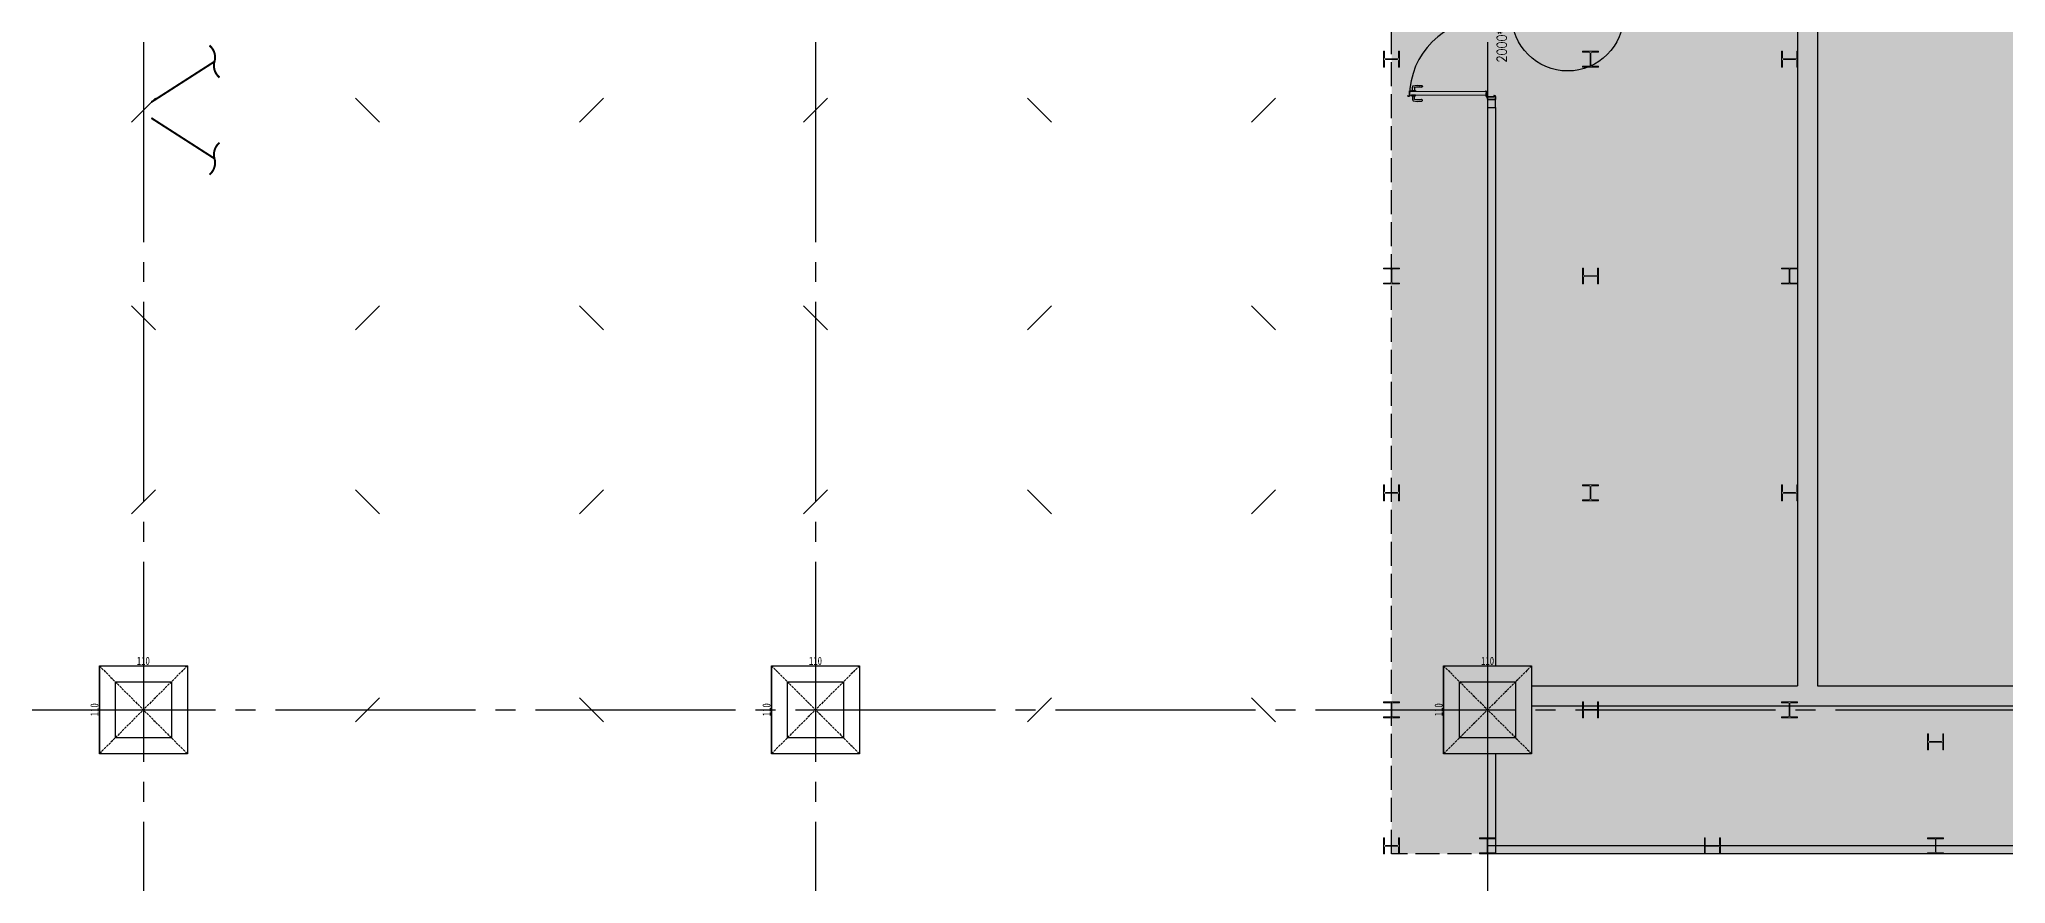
# Model space of a CAD drawing. Header units: millimetres. Extents: x -960 to 39633, y -720 to 12125.
# Drawn here: x 17510 to 19967, y 7282 to 8339 of the extents above; entities that cross this region are included whole.
import ezdxf

# ---------------------------------------------------------------- set-up
doc = ezdxf.new("R2010")
doc.units = ezdxf.units.MM
doc.header["$LTSCALE"] = 100
for name, pattern in [('X-S-FAB-L05$0$COL-CEN-LIN', [3.25, 2.5, -0.25, 0.25, -0.25]), ('X-S-FAB-L05$0$DASHED', [0.75, 0.5, -0.25]), ('X-S-FAB-L05$0$HIDDEN', [0.4, 0.3, -0.1])]:
    doc.linetypes.add(name, pattern=pattern)
for name, color, linetype in [('0-xref', 7, 'Continuous'), ('188K-SM-03-F05-ARCH-PA-Y2257103$0$K-1小時防火門', 1, 'Continuous'), ('188K-SM-03-F05-ARCH-PA-Y2257103$0$K-TXT', 53, 'Continuous'), ('188K-SM-03-F05-ARCH-PA-Y2257103$0$K-岩棉 2hr 3.5-非抗', 11, 'Continuous'), ('X-S-FAB-L05$0$BEAM', 8, 'Continuous'), ('X-S-FAB-L05$0$BLOCK', 8, 'Continuous'), ('X-S-FAB-L05$0$BR-D', 8, 'X-S-FAB-L05$0$DASHED'), ('X-S-FAB-L05$0$CCL', 8, 'X-S-FAB-L05$0$COL-CEN-LIN'), ('X-S-FAB-L05$0$COL', 8, 'Continuous'), ('X-S-FAB-L05$0$COL-S', 8, 'Continuous'), ('X-S-FAB-L05$0$HID(UP)', 8, 'X-S-FAB-L05$0$HIDDEN'), ('X-S-FAB-L05$0$S-鋼柱', 8, 'Continuous'), ('X-S-FAB-L05$0$SKY05│level-60%', 7, 'Continuous'), ('X-S-FAB-L05$0$WALL-RC', 8, 'Continuous'), ('X-S-FAB-L05$0$斜撐', 8, 'Continuous')]:
    doc.layers.add(name, color=color, linetype=linetype)
doc.layers.add('X-S-FAB-L05$0$XREF', color=8, linetype='Continuous', lineweight=0)
doc.styles.add('188K-SM-03-F05-ARCH-PA-Y2257103$0$Standard', font='txt.shx', dxfattribs={"bigfont": 'chineset.shx'})
doc.styles.add('X-S-FAB-L05$0$DIM', font='', dxfattribs={"width": 0.8})
doc.styles.get('X-S-FAB-L05$0$DIM').set_extended_font_data('MingLiU')
doc.dimstyles.new('X-S-FAB-L05$0$JJP_005_defpoint', dxfattribs={"dimtxt": 20, "dimasz": 0.5, "dimexe": 0.5, "dimexo": 0.5, "dimgap": 0.5, "dimtad": 1, "dimdsep": 46, "dimtxsty": 'X-S-FAB-L05$0$DIM', "dimblk": 'X-S-FAB-L05$0$_None', "dimcen": 10, "dimclrd": 256, "dimclre": 256, "dimclrt": 256, "dimadec": 0, "dimazin": 0, "dimtfac": 1, "dimtix": 1, "dimtmove": 2, "dimatfit": 3, "dimldrblk": 'X-S-FAB-L05$0$_None', "dimfxl": 0.5, "dimtolj": 1, "dimtzin": 0, "dimarcsym": 0})

# ---------------------------------------------------------------- blocks, each defined once
blk = doc.blocks.new('*D173')
at = {"layer": 'DefPoints', "lineweight": -2, "transparency": 16777216}
blk.add_line((0, 0), (110, 0), dxfattribs=at)
at = {"layer": 'DefPoints', "color": 0, "transparency": 16777216}
for p in [(0, 0), (110, 0), (110, 0)]:
    blk.add_point(p, dxfattribs=at)
at = {"layer": 'DefPoints', "transparency": 16777216, "insert": (55, 6.1), "char_height": 10, "attachment_point": 5, "style": 'X-S-FAB-L05$0$DIM'}
blk.add_mtext('\\A1;110', dxfattribs=at)
blk = doc.blocks.new('X-S-FAB-L05$0$_None')
blk = doc.blocks.new('*D174')
at = {"layer": 'DefPoints', "lineweight": -2, "transparency": 16777216}
blk.add_line((0, 0), (0, -110), dxfattribs=at)
at = {"layer": 'DefPoints', "color": 0, "transparency": 16777216}
for p in [(0, 0), (0, -110), (0, -110)]:
    blk.add_point(p, dxfattribs=at)
at = {"layer": 'DefPoints', "transparency": 16777216, "insert": (-6.1, -55), "char_height": 10, "attachment_point": 5, "rotation": 90, "style": 'X-S-FAB-L05$0$DIM'}
blk.add_mtext('\\A1;110', dxfattribs=at)
blk = doc.blocks.new('X-S-FAB-L05$0$斜撐')
at = {"layer": 'X-S-FAB-L05$0$BR-D', "const_width": 0.5}
blk.add_lwpolyline([(962.11, 215.55, -0.296213), (957.95, 215.19, 0.299957), (953.75, 214.85, 0.006918)], format="xyb", dxfattribs=at)
at = {"layer": 'X-S-FAB-L05$0$BR-D', "linetype": 'ByBlock', "const_width": 0.5}
blk.add_lwpolyline([(964.37, 197.57), (957.95, 215.19)], dxfattribs=at)
blk = doc.blocks.new('X-S-FAB-L05$0$SC1')
at = {"layer": 'DefPoints'}
blk.add_line((27925, 8342.1), (27955, 8312.1), dxfattribs=at)
blk = doc.blocks.new('X-S-FAB-L05$0$VC(C)')
at = {"layer": 'X-S-FAB-L05$0$S-鋼柱', "rotation": 90}
for p in [(25967.1, -19690), (26527.1, -19690), (26807.1, -19690), (27367.1, -19690), (26247.1, -19950), (27087.1, -19950), (25967.1, -20180), (26527.1, -20180), (26807.1, -20180), (27367.1, -20180), (26247.1, -20440), (27087.1, -20440)]:
    blk.add_blockref('X-S-FAB-L05$0$SC1', p, dxfattribs=at)
at = {"layer": 'X-S-FAB-L05$0$S-鋼柱'}
for p in [(-10020, -77.1), (-9180, -77.1), (-10300, -337.1), (-9740, -337.1), (-9460, -337.1), (-8900, -337.1), (-10020, -567.1), (-9180, -567.1), (-9740, -827.1), (-8900, -827.1)]:
    blk.add_blockref('X-S-FAB-L05$0$SC1', p, dxfattribs=at)
at = {"layer": 'X-S-FAB-L05$0$斜撐'}
for p, xscale, yscale, zscale, rotation in [((15627.4, 12747.2), 5.000000000000002, 5.000000000000002, 5.000000000000002, 282.6853631040207), ((15627.4, 3752.8), -5, 5, 5, 257.3146368959793)]:
    blk.add_blockref('X-S-FAB-L05$0$斜撐', p, dxfattribs=dict(at, xscale=xscale, yscale=yscale, zscale=zscale, rotation=rotation))
blk = doc.blocks.new('188K-SM-03-F05-ARCH-PA-Y2257103$0$雙開防火門-2000x1700')
for p, q in [((20.1, 105), (20.9, 105)), ((20.1, 100.1), (20.1, 105)), ((20.9, 100.1), (20.1, 100.1)), ((20.9, 105), (20.9, 100.1)), ((20.9, 103.7), (24.9, 103.7)), ((24.8, 101.5), (20.9, 101.5)), ((24.9, 103.7), (26.2, 103.6)), ((195.1, 103.7), (193.8, 103.6)), ((199.1, 103.7), (195.1, 103.7)), ((195.2, 101.5), (199.1, 101.5)), ((199.1, 105), (199.1, 100.1)), ((199.9, 105), (199.1, 105)), ((199.1, 100.1), (199.9, 100.1)), ((199.9, 100.1), (199.9, 105)), ((11.8, 0), (10, 0))]:
    blk.add_line(p, q)
for points in [[(14.3, 103.7), (10.3, 103.7), (8.9, 103.6, 0.327495), (8.1, 102.9, 0.089847), (7.9, 92.2, 1.144881), (9.8, 92.6, -0.137079), (9.8, 101, -0.349357), (10.3, 101.5), (14.3, 101.5)], [(14.2, 107.6), (14.2, 109.5), (14.2, 107.6), (20.8, 107.6), (20.8, 107.5), (20.3, 107.5), (20.3, 106.4, -0.414214), (20.2, 106.3), (20.1, 106.3), (20.1, 106.4), (20.2, 106.4), (20.2, 107.4), (20.1, 107.4), (20, 11.6), (20.1, 11.6), (20.1, 12.6), (20, 12.6), (20, 12.7), (20.2, 12.7, -0.414214), (20.3, 12.6), (20.3, 11.5, -0.414214), (20.2, 11.3), (14.8, 11.3, -0.414214), (14.7, 11.5), (14.7, 12.6, -0.414214), (14.8, 12.7), (15, 12.7), (15, 12.6), (14.9, 12.6), (14.9, 11.6), (15, 11.6), (15.1, 107.4), (14.9, 107.4), (14.9, 106.4), (15, 106.4), (15, 106.3), (14.9, 106.3, -0.414214), (14.8, 106.4), (14.8, 107.4), (14, 107.4, -0.414214), (13.9, 107.5), (13.9, 109.6, -0.414214), (14, 109.7), (14.8, 109.7), (14.8, 109.5), (14.2, 109.5)], [(205.8, 107.6), (205.8, 98.2), (205.8, 107.6), (199.2, 107.6), (199.2, 107.5), (199.7, 107.5), (199.7, 106.4, 0.414214), (199.8, 106.3), (199.9, 106.3), (199.9, 106.4), (199.8, 106.4), (199.8, 107.4), (199.9, 107.4), (200, 11.6), (199.9, 11.6), (199.9, 12.6), (200, 12.6), (200, 12.7), (199.8, 12.7, 0.414214), (199.7, 12.6), (199.7, 11.5, 0.414214), (199.8, 11.3), (205.2, 11.3, 0.414214), (205.3, 11.5), (205.3, 12.6, 0.414214), (205.2, 12.7), (205, 12.7), (205, 12.6), (205.1, 12.6), (205.1, 11.6), (205, 11.6), (204.9, 107.4), (205.1, 107.4), (205.1, 106.4), (205, 106.4), (205, 106.3), (205.1, 106.3, 0.414214), (205.2, 106.4), (205.2, 107.4), (206, 107.4, 0.414214), (206.1, 107.5), (206.1, 98.3, 0.414214), (206, 98.4), (205.2, 98.4), (205.2, 98.2), (205.8, 98.2)], [(205.7, 103.7), (209.7, 103.7), (211.1, 103.6, -0.327495), (211.9, 102.9, -0.089847), (212.1, 92.2, -1.144881), (210.2, 92.6, 0.137079), (210.2, 101, 0.349357), (209.7, 101.5), (205.7, 101.5)], [(14.7, 1.9, 0.306748), (14.5, 2.3), (14.1, 2.3, 0.306748), (13.9, 1.9), (14, 1.9, -0.414214), (14.1, 1.8), (14.1, 1.8), (14, 1.8), (14, 1), (14.6, 1), (14.6, 1.8), (14.5, 1.8), (14.5, 1.8, -0.414214), (14.6, 1.9), (14.7, 1.9), (14.8, 1.9, -0.414214), (15, 1.7), (15, 1, -0.320245), (14.7, 0.6), (13, 0), (10.6, 0, -0.414214), (10, 0.6), (10, 9.4, -0.414214), (10.6, 10), (13, 10), (13, 2.5), (13, 2.5, 0.414214), (13.7, 1.9), (13.9, 1.9)], [(205.3, 1.9, -0.306748), (205.5, 2.3), (205.9, 2.3, -0.306748), (206.1, 1.9), (206, 1.9, 0.414214), (205.9, 1.8), (205.9, 1.8), (206, 1.8), (206, 1), (205.4, 1), (205.4, 1.8), (205.5, 1.8), (205.5, 1.8, 0.414214), (205.4, 1.9), (205.3, 1.9), (205.2, 1.9, 0.414214), (205, 1.7), (205, 1, 0.320245), (205.3, 0.6), (207, 0), (209.4, 0, 0.414214), (210, 0.6), (210, 9.4, 0.414214), (209.4, 10), (207, 10), (207, 2.5), (207, 2.5, -0.414214), (206.3, 1.9), (206.1, 1.9)]]:
    blk.add_lwpolyline(points, format="xyb")
for points in [[(15.1, 100.1), (15.1, 105), (14.3, 105), (14.3, 100.1)], [(204.9, 100.1), (204.9, 105), (205.7, 105), (205.7, 100.1)], [(10, 10), (0, 10), (0, 0), (10, 0)], [(13, 10), (10, 10), (10, 0), (13, 0)], [(207, 10), (210, 10), (210, 0), (207, 0)], [(210, 10), (220, 10), (220, 0), (210, 0)]]:
    blk.add_lwpolyline(points, close=True)
at = {"ltscale": 500}
for points in [[(13.3, 6.1), (13.3, 10.6), (13, 10.6), (13, 6.1)], [(18.5, 11.3), (14, 11.3), (14, 11.6), (18.5, 11.6)], [(201.5, 11.3), (206, 11.3), (206, 11.6), (201.5, 11.6)], [(206.7, 6.1), (206.7, 10.6), (207, 10.6), (207, 6.1)]]:
    blk.add_lwpolyline(points, close=True, dxfattribs=at)
for centre, radius, start, end in [((13.5, 11.1), 96.5, 0, 89.7459), ((206.6, 11.1), 96.6, 92.0201, 180)]:
    blk.add_arc(centre, radius, start, end)
at = {"extrusion": (0, 0, -1)}
for centre, major_axis, start_param, end_param in [((24.7, 100.9), (-0.417, 0.417), 0.901482, 2.245889), ((10.4, 96.8), (10.9, 10.9), 0.51383, 1.058752), ((26.2, 102.7), (-0.624, 0.624), 0.866962, 2.13291), ((-2.5, 97), (21.3, 21.3), 0.585307, 0.943734), ((26.3, 92.3), (0.707, 0.707), 0.872811, 4.284184)]:
    blk.add_ellipse(centre, major_axis=major_axis, ratio=1, start_param=start_param, end_param=end_param, dxfattribs=at)
for centre, major_axis, start_param, end_param in [((222.5, 97), (-21.3, 21.3), 0.585307, 0.943734), ((193.8, 102.7), (0.624, 0.624), 0.866962, 2.13291), ((209.6, 96.8), (-10.9, 10.9), 0.51383, 1.058752), ((195.3, 100.9), (0.417, 0.417), 0.901482, 2.245889), ((193.7, 92.3), (-0.707, 0.707), 0.872811, 4.284184)]:
    blk.add_ellipse(centre, major_axis=major_axis, ratio=1, start_param=start_param, end_param=end_param)
at = {"ltscale": 500, "extrusion": (0, 0, -1)}
blk.add_ellipse((13.5, 11.1), major_axis=(0.495, 0.495), ratio=1, start_param=3.926991, end_param=10.210176, dxfattribs=at)
at = {"ltscale": 500}
blk.add_ellipse((206.5, 11.1), major_axis=(-0.495, 0.495), ratio=1, start_param=3.926991, end_param=10.210176, dxfattribs=at)
at = {"color": 8, "style": '188K-SM-03-F05-ARCH-PA-Y2257103$0$Standard', "width": 0.85}
blk.add_text('2000*1700', height=12, dxfattribs=at).set_placement((56.2, -13.7))
blk = doc.blocks.new('188K-SM-03-F05-ARCH-PA-Y2257103')
at = {"layer": '188K-SM-03-F05-ARCH-PA-Y2257103$0$K-TXT'}
blk.add_circle((19420.1, 8368.9), 70, dxfattribs=at)
at = {"layer": '188K-SM-03-F05-ARCH-PA-Y2257103$0$K-岩棉 2hr 3.5-非抗'}
for p, q in [((19320, 8253.4), (19320, 7555)), ((19330, 8253.4), (19330, 7555)), ((19320, 7445), (19320, 7320)), ((19330, 7445), (19330, 7320)), ((21359.5, 7330), (19320, 7330)), ((21359.5, 7320), (19320, 7320))]:
    blk.add_line(p, q, dxfattribs=at)
at = {"layer": '188K-SM-03-F05-ARCH-PA-Y2257103$0$K-1小時防火門', "rotation": 90}
blk.add_blockref('188K-SM-03-F05-ARCH-PA-Y2257103$0$雙開防火門-2000x1700', (19330, 8253.4), dxfattribs=at)
blk = doc.blocks.new('*U58')
at = {"layer": 'DefPoints', "linetype": 'X-S-FAB-L05$0$HIDDEN', "ltscale": 0.1}
for p, q in [((110, 0), (0, -110)), ((0, 0), (110, -110))]:
    blk.add_line(p, q, dxfattribs=at)
at = {"layer": 'X-S-FAB-L05$0$COL', "ltscale": 0.1}
blk.add_lwpolyline([(0, 0), (110, 0), (110, -110), (0, -110)], close=True, dxfattribs=at)
at = {"layer": 'DefPoints'}
dim = blk.add_linear_dim(base=(0, -110), p1=(0, 0), p2=(0, -110), angle=90, dimstyle='X-S-FAB-L05$0$JJP_005_defpoint', override={"dimtxt": 10}, dxfattribs=at)
dim.commit()
dim.dimension.update_dxf_attribs({"geometry": '*D174', "text_midpoint": (-6.067, -55)})
dim = blk.add_linear_dim(base=(110, 0), p1=(0, 0), p2=(110, 0), dimstyle='X-S-FAB-L05$0$JJP_005_defpoint', override={"dimtxt": 10}, dxfattribs=at)
dim.commit()
dim.dimension.update_dxf_attribs({"geometry": '*D173', "text_midpoint": (55, 6.067)})
blk = doc.blocks.new('X-S-FAB-L05$0$FAB2-L05')
at = {"layer": 'X-S-FAB-L05$0$CCL'}
for p, q in [((-8520, 11005), (-8520, 0)), ((-7680, 11005), (-7680, 0)), ((-6840, 11005), (-6840, 0)), ((-26880, 8220), (1210, 8220))]:
    blk.add_line(p, q, dxfattribs=at)
at = {"layer": 'X-S-FAB-L05$0$COL-S'}
for points in [[(-8555, 8255), (-8485, 8255), (-8485, 8185), (-8555, 8185)], [(-7715, 8255), (-7645, 8255), (-7645, 8185), (-7715, 8185)], [(-6875, 8255), (-6805, 8255), (-6805, 8185), (-6875, 8185)]]:
    blk.add_lwpolyline(points, close=True, dxfattribs=at)
at = {"layer": 'X-S-FAB-L05$0$BEAM'}
for p in [(-8575, 8275), (-7735, 8275), (-6895, 8275)]:
    blk.add_blockref('*U58', p, dxfattribs=at)
blk = doc.blocks.new('X-S-FAB-L05')
at = {"layer": 'X-S-FAB-L05$0$SKY05│level-60%'}
h = blk.add_hatch(dxfattribs=at)
h.set_pattern_fill('ANSI31', color=256)
h.set_pattern_definition([(45, (0, 0), (-0.08838834765, 0.08838834765), [])])
edge = h.paths.add_edge_path()
edge.add_line((23520.4, 5520), (21180, 5520))
edge.add_line((21180, 5520), (21180, 7320))
edge.add_line((21180, 7320), (19200, 7320))
edge.add_line((19200, 7320), (19200, 8595))
edge.add_line((19200, 8595), (19707.5, 8595))
edge.add_line((19707.5, 8595), (19707.5, 9033))
at = {"layer": 'X-S-FAB-L05$0$COL-S', "lineweight": 0, "flags": 128}
for points in [[(19190, 8303.75), (19191.2, 8303.75), (19191.2, 8312.05, -0.41421356), (19192.5, 8313.35), (19207.5, 8313.35, -0.41421356), (19208.8, 8312.05), (19208.8, 8303.75), (19210, 8303.75), (19210, 8323.75), (19208.8, 8323.75), (19208.8, 8315.45, -0.41421356), (19207.5, 8314.15), (19192.5, 8314.15, -0.41421356), (19191.2, 8315.45), (19191.2, 8323.75), (19190, 8323.75)], [(19438.75, 8323.75), (19438.75, 8322.55), (19447.05, 8322.55, -0.41421356), (19448.35, 8321.25), (19448.35, 8306.25, -0.41421356), (19447.05, 8304.95), (19438.75, 8304.95), (19438.75, 8303.75), (19458.75, 8303.75), (19458.75, 8304.95), (19450.45, 8304.95, -0.41421356), (19449.15, 8306.25), (19449.15, 8321.25, -0.41421356), (19450.45, 8322.55), (19458.75, 8322.55), (19458.75, 8323.75)], [(19687.5, 8303.75), (19688.7, 8303.75), (19688.7, 8312.05, -0.41421356), (19690, 8313.35), (19705, 8313.35, -0.41421356), (19706.3, 8312.05), (19706.3, 8303.75), (19707.5, 8303.75), (19707.5, 8323.75), (19706.3, 8323.75), (19706.3, 8315.45, -0.41421356), (19705, 8314.15), (19690, 8314.15, -0.41421356), (19688.7, 8315.45), (19688.7, 8323.75), (19687.5, 8323.75)], [(19190, 8052.5), (19190, 8051.3), (19198.3, 8051.3, -0.41421356), (19199.6, 8050), (19199.6, 8035, -0.41421356), (19198.3, 8033.7), (19190, 8033.7), (19190, 8032.5), (19210, 8032.5), (19210, 8033.7), (19201.7, 8033.7, -0.41421356), (19200.4, 8035), (19200.4, 8050, -0.41421356), (19201.7, 8051.3), (19210, 8051.3), (19210, 8052.5)], [(19438.75, 8032.5), (19439.95, 8032.5), (19439.95, 8040.8, -0.41421356), (19441.25, 8042.1), (19456.25, 8042.1, -0.41421356), (19457.55, 8040.8), (19457.55, 8032.5), (19458.75, 8032.5), (19458.75, 8052.5), (19457.55, 8052.5), (19457.55, 8044.2, -0.41421356), (19456.25, 8042.9), (19441.25, 8042.9, -0.41421356), (19439.95, 8044.2), (19439.95, 8052.5), (19438.75, 8052.5)], [(19687.5, 8052.5), (19687.5, 8051.3), (19695.8, 8051.3, -0.41421356), (19697.1, 8050), (19697.1, 8035, -0.41421356), (19695.8, 8033.7), (19687.5, 8033.7), (19687.5, 8032.5), (19707.5, 8032.5), (19707.5, 8033.7), (19699.2, 8033.7, -0.41421356), (19697.9, 8035), (19697.9, 8050, -0.41421356), (19699.2, 8051.3), (19707.5, 8051.3), (19707.5, 8052.5)], [(19190, 7761.25), (19191.2, 7761.25), (19191.2, 7769.55, -0.41421356), (19192.5, 7770.85), (19207.5, 7770.85, -0.41421356), (19208.8, 7769.55), (19208.8, 7761.25), (19210, 7761.25), (19210, 7781.25), (19208.8, 7781.25), (19208.8, 7772.95, -0.41421356), (19207.5, 7771.65), (19192.5, 7771.65, -0.41421356), (19191.2, 7772.95), (19191.2, 7781.25), (19190, 7781.25)], [(19438.75, 7781.25), (19438.75, 7780.05), (19447.05, 7780.05, -0.41421356), (19448.35, 7778.75), (19448.35, 7763.75, -0.41421356), (19447.05, 7762.45), (19438.75, 7762.45), (19438.75, 7761.25), (19458.75, 7761.25), (19458.75, 7762.45), (19450.45, 7762.45, -0.41421356), (19449.15, 7763.75), (19449.15, 7778.75, -0.41421356), (19450.45, 7780.05), (19458.75, 7780.05), (19458.75, 7781.25)], [(19687.5, 7761.25), (19688.7, 7761.25), (19688.7, 7769.55, -0.41421356), (19690, 7770.85), (19705, 7770.85, -0.41421356), (19706.3, 7769.55), (19706.3, 7761.25), (19707.5, 7761.25), (19707.5, 7781.25), (19706.3, 7781.25), (19706.3, 7772.95, -0.41421356), (19705, 7771.65), (19690, 7771.65, -0.41421356), (19688.7, 7772.95), (19688.7, 7781.25), (19687.5, 7781.25)], [(19190, 7510), (19190, 7508.8), (19198.3, 7508.8, -0.41421356), (19199.6, 7507.5), (19199.6, 7492.5, -0.41421356), (19198.3, 7491.2), (19190, 7491.2), (19190, 7490), (19210, 7490), (19210, 7491.2), (19201.7, 7491.2, -0.41421356), (19200.4, 7492.5), (19200.4, 7507.5, -0.41421356), (19201.7, 7508.8), (19210, 7508.8), (19210, 7510)], [(19438.75, 7490), (19439.95, 7490), (19439.95, 7498.3, -0.41421356), (19441.25, 7499.6), (19456.25, 7499.6, -0.41421356), (19457.55, 7498.3), (19457.55, 7490), (19458.75, 7490), (19458.75, 7510), (19457.55, 7510), (19457.55, 7501.7, -0.41421356), (19456.25, 7500.4), (19441.25, 7500.4, -0.41421356), (19439.95, 7501.7), (19439.95, 7510), (19438.75, 7510)], [(19687.5, 7510), (19687.5, 7508.8), (19695.8, 7508.8, -0.41421356), (19697.1, 7507.5), (19697.1, 7492.5, -0.41421356), (19695.8, 7491.2), (19687.5, 7491.2), (19687.5, 7490), (19707.5, 7490), (19707.5, 7491.2), (19699.2, 7491.2, -0.41421356), (19697.9, 7492.5), (19697.9, 7507.5, -0.41421356), (19699.2, 7508.8), (19707.5, 7508.8), (19707.5, 7510)], [(19870, 7450), (19871.2, 7450), (19871.2, 7458.3, -0.41421356), (19872.5, 7459.6), (19887.5, 7459.6, -0.41421356), (19888.8, 7458.3), (19888.8, 7450), (19890, 7450), (19890, 7470), (19888.8, 7470), (19888.8, 7461.7, -0.41421356), (19887.5, 7460.4), (19872.5, 7460.4, -0.41421356), (19871.2, 7461.7), (19871.2, 7470), (19870, 7470)], [(19190, 7320), (19191.2, 7320), (19191.2, 7328.3, -0.41421356), (19192.5, 7329.6), (19207.5, 7329.6, -0.41421356), (19208.8, 7328.3), (19208.8, 7320), (19210, 7320), (19210, 7340), (19208.8, 7340), (19208.8, 7331.7, -0.41421356), (19207.5, 7330.4), (19192.5, 7330.4, -0.41421356), (19191.2, 7331.7), (19191.2, 7340), (19190, 7340)], [(19310, 7340), (19310, 7338.8), (19318.3, 7338.8, -0.41421356), (19319.6, 7337.5), (19319.6, 7322.5, -0.41421356), (19318.3, 7321.2), (19310, 7321.2), (19310, 7320), (19330, 7320), (19330, 7321.2), (19321.7, 7321.2, -0.41421356), (19320.4, 7322.5), (19320.4, 7337.5, -0.41421356), (19321.7, 7338.8), (19330, 7338.8), (19330, 7340)], [(19590.901, 7320), (19592.101, 7320), (19592.101, 7328.3, -0.41421356), (19593.401, 7329.6), (19608.401, 7329.6, -0.41421356), (19609.701, 7328.3), (19609.701, 7320), (19610.901, 7320), (19610.901, 7340), (19609.701, 7340), (19609.701, 7331.7, -0.41421356), (19608.401, 7330.4), (19593.401, 7330.4, -0.41421356), (19592.101, 7331.7), (19592.101, 7340), (19590.901, 7340)], [(19870, 7340), (19870, 7338.8), (19878.3, 7338.8, -0.41421356), (19879.6, 7337.5), (19879.6, 7322.5, -0.41421356), (19878.3, 7321.2), (19870, 7321.2), (19870, 7320), (19890, 7320), (19890, 7321.2), (19881.7, 7321.2, -0.41421356), (19880.4, 7322.5), (19880.4, 7337.5, -0.41421356), (19881.7, 7338.8), (19890, 7338.8), (19890, 7340)]]:
    blk.add_lwpolyline(points, format="xyb", close=True, dxfattribs=at)
at = {"layer": 'X-S-FAB-L05$0$COL-S'}
for points in [[(17605, 7535), (17675, 7535), (17675, 7465), (17605, 7465)], [(18445, 7535), (18515, 7535), (18515, 7465), (18445, 7465)], [(19285, 7535), (19355, 7535), (19355, 7465), (19285, 7465)]]:
    blk.add_lwpolyline(points, close=True, dxfattribs=at)
at = {"layer": 'X-S-FAB-L05$0$HID(UP)'}
blk.add_lwpolyline([(24315, 5565), (23585, 5565), (23585, 5520), (21180, 5520), (21180, 7320), (19200, 7320), (19200, 8595), (19707.5, 8595), (19707.5, 9033)], dxfattribs=at)
at = {"layer": 'X-S-FAB-L05$0$WALL-RC'}
for p, q in [((19707.5, 9033), (19707.5, 7530)), ((19732.5, 9033), (19732.5, 7530)), ((19375, 7530), (19707.5, 7530)), ((19732.5, 7530), (20105, 7530)), ((19375, 7505), (20105, 7505))]:
    blk.add_line(p, q, dxfattribs=at)
at = {"layer": 'X-S-FAB-L05$0$BEAM'}
for p in [(17585, 7555), (18425, 7555), (19265, 7555)]:
    blk.add_blockref('*U58', p, dxfattribs=at)
at = {"layer": 'X-S-FAB-L05$0$BLOCK'}
blk.add_blockref('X-S-FAB-L05$0$FAB2-L05', (26160, -720), dxfattribs=at)
at = {"layer": 'X-S-FAB-L05$0$XREF'}
blk.add_blockref('X-S-FAB-L05$0$VC(C)', (0, 0), dxfattribs=at)

msp = doc.modelspace()

# ---------------------------------------------------------------- block references
msp.add_blockref('188K-SM-03-F05-ARCH-PA-Y2257103', (0, 0))
at = {"layer": '0-xref'}
msp.add_blockref('X-S-FAB-L05', (0, 0), dxfattribs=at)

doc.saveas('drawing.dxf')
